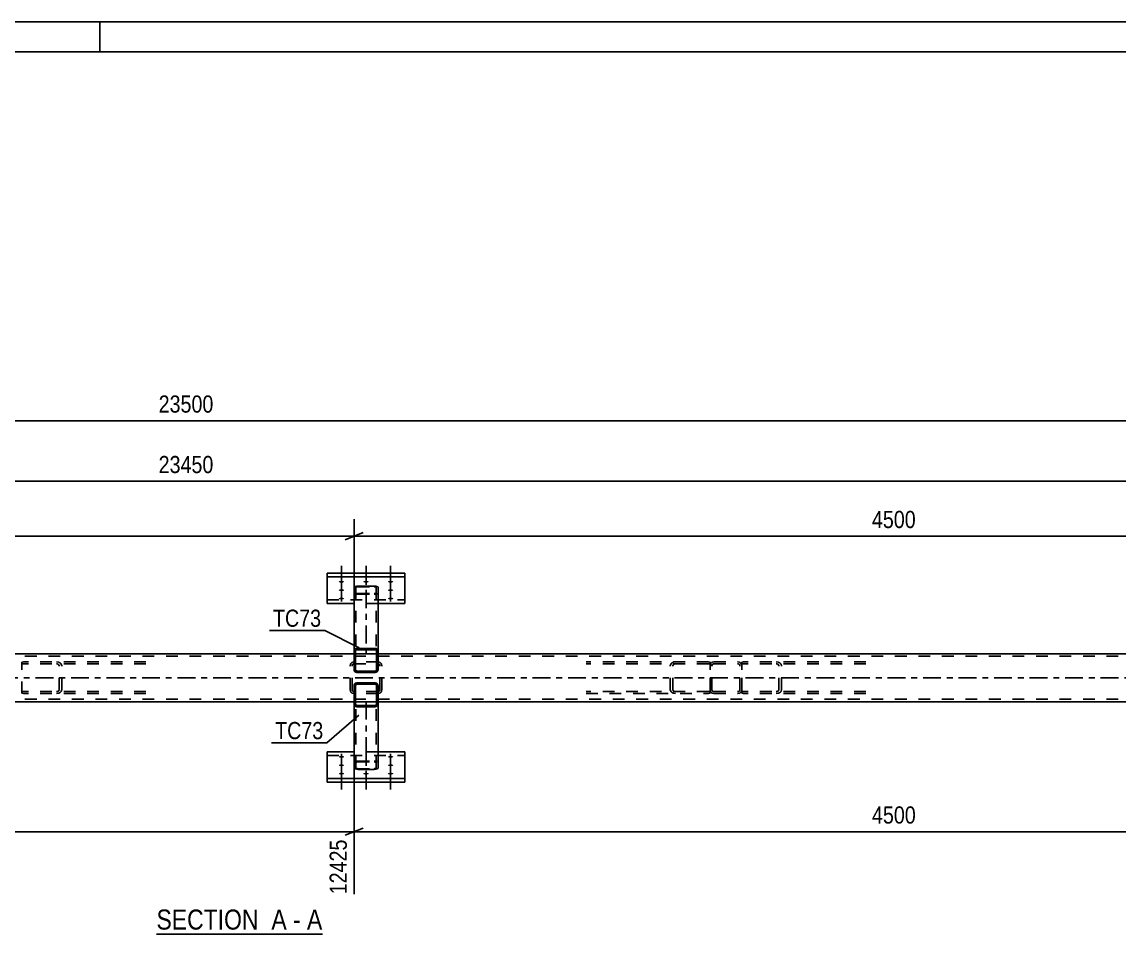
# Model space of a CAD drawing. Header units: millimetres. Extents: x -185 to 1004, y -593 to 248.
# Drawn here: x 360.6 to 543.5, y 96 to 248.1 of the extents above; entities that cross this region are included whole.
import ezdxf

# ---------------------------------------------------------------- set-up
doc = ezdxf.new("R2010")
doc.units = ezdxf.units.MM
doc.linetypes.add('DXK_LINE_DOT2', pattern=[3.9198, 1.9599, -1.9599])
doc.linetypes.add('DXK_LINE_DOT3', pattern=[5.9187, 2.979, -0.9799, 0.9799, -0.9799])
doc.styles.add('Arial Narrow', font='ARIALN.TTF', dxfattribs={"height": 0.2})

# ---------------------------------------------------------------- blocks, each defined once
blk = doc.blocks.new('Unknown-761544866-1163')
at = {"color": 5, "linetype": 'Continuous'}
for p, q in [((1003.64, 248.09), (-185.36, 248.09)), ((373.64, 243.09), (373.64, 248.09)), ((998.64, 243.09), (-180.36, 243.09))]:
    blk.add_line(p, q, dxfattribs=at)
blk = doc.blocks.new('Unknown-761544866-12 - 4503')
at = {"color": 6, "linetype": 'Continuous'}
blk.add_line((383.07, 96.04), (410.72, 96.04), dxfattribs=at)
at = {"color": 0, "linetype": 'Continuous'}
for points in [[(401.18, 96.79), (401.18, 100.29), (383.07, 100.29), (383.07, 96.79)], [(404.79, 96.79), (404.79, 100.29), (402.23, 100.29), (402.23, 96.79)], [(407.11, 96.79), (407.11, 100.29), (405.84, 100.29), (405.84, 96.79)], [(410.72, 96.79), (410.72, 100.29), (408.16, 100.29), (408.16, 96.79)]]:
    blk.add_wipeout(points, dxfattribs=at)
at = {"color": 7, "linetype": 'Continuous', "style": 'Arial Narrow'}
for s, p in [('SECTION ', (383.07, 96.79)), ('A', (402.23, 96.79)), ('A', (408.16, 96.79)), ('-', (405.84, 96.79))]:
    blk.add_text(s, height=3.34, dxfattribs=at).set_placement(p)
blk = doc.blocks.new('Part-761544866-4512 - 4503')
at = {"color": 2, "linetype": 'Continuous'}
for p, q in [((416.04, 137.62), (416, 137.44)), ((416, 134.4), (416, 137.44)), ((416.14, 137.78), (416.04, 137.62)), ((416.3, 137.88), (416.14, 137.78)), ((416.26, 137.53), (416.24, 137.44)), ((416.24, 134.4), (416.24, 137.44)), ((416.31, 137.61), (416.26, 137.53)), ((416.48, 137.92), (416.3, 137.88)), ((416.39, 137.66), (416.31, 137.61)), ((416.48, 137.68), (416.39, 137.66)), ((419.52, 137.92), (416.48, 137.92)), ((419.52, 137.68), (416.48, 137.68)), ((419.71, 137.88), (419.52, 137.92)), ((419.61, 137.66), (419.52, 137.68)), ((419.69, 137.61), (419.61, 137.66)), ((419.74, 137.53), (419.69, 137.61)), ((419.86, 137.78), (419.71, 137.88)), ((419.76, 137.44), (419.74, 137.53)), ((419.76, 134.4), (419.76, 137.44)), ((419.97, 137.62), (419.86, 137.78)), ((420, 137.44), (419.97, 137.62)), ((420, 134.4), (420, 137.44)), ((416.04, 134.21), (416, 134.4)), ((416.14, 134.06), (416.04, 134.21)), ((416.3, 133.95), (416.14, 134.06)), ((416.24, 134.4), (416.26, 134.3)), ((416.26, 134.3), (416.31, 134.23)), ((416.48, 133.92), (416.3, 133.95)), ((416.31, 134.23), (416.39, 134.17)), ((416.39, 134.17), (416.48, 134.16)), ((419.52, 134.16), (416.48, 134.16)), ((419.52, 133.92), (416.48, 133.92)), ((419.52, 134.16), (419.61, 134.17)), ((419.71, 133.95), (419.52, 133.92)), ((419.61, 134.17), (419.69, 134.23)), ((419.69, 134.23), (419.74, 134.3)), ((419.86, 134.06), (419.71, 133.95)), ((419.74, 134.3), (419.76, 134.4)), ((419.97, 134.21), (419.86, 134.06)), ((420, 134.4), (419.97, 134.21))]:
    blk.add_line(p, q, dxfattribs=at)
at = {"color": 7, "linetype": 'DXK_LINE_DOT2'}
for p, q in [((416, 137.44), (416.04, 137.62)), ((416.3, 137.88), (416.48, 137.92)), ((419.52, 137.92), (419.71, 137.88)), ((419.97, 137.62), (420, 137.44)), ((416.24, 134.77), (416, 134.77)), ((420, 134.77), (419.76, 134.77))]:
    blk.add_line(p, q, dxfattribs=at)
for centre, start, end in [((416.48, 137.44), 112.5, 157.5), ((419.52, 137.44), 22.5, 67.5)]:
    blk.add_arc(centre, 0.48, start, end, dxfattribs=at)
blk = doc.blocks.new('Part-761544866-4513 - 4503')
at = {"color": 2, "linetype": 'Continuous'}
for p, q in [((416, 143.17), (416.04, 143.36)), ((416, 143.17), (416, 140.13)), ((416.04, 143.36), (416.14, 143.51)), ((416.14, 143.51), (416.3, 143.62)), ((416.26, 143.27), (416.24, 143.17)), ((416.24, 143.17), (416.24, 140.13)), ((416.31, 143.34), (416.26, 143.27)), ((416.3, 143.62), (416.48, 143.65)), ((416.39, 143.4), (416.31, 143.34)), ((416.48, 143.41), (416.39, 143.4)), ((419.52, 143.65), (416.48, 143.65)), ((419.52, 143.41), (416.48, 143.41)), ((419.52, 143.65), (419.71, 143.62)), ((419.61, 143.4), (419.52, 143.41)), ((419.69, 143.34), (419.61, 143.4)), ((419.74, 143.27), (419.69, 143.34)), ((419.71, 143.62), (419.86, 143.51)), ((419.76, 143.17), (419.74, 143.27)), ((419.76, 143.17), (419.76, 140.13)), ((419.86, 143.51), (419.97, 143.36)), ((419.97, 143.36), (420, 143.17)), ((420, 143.17), (420, 140.13)), ((416, 140.13), (416.04, 139.95)), ((416.04, 139.95), (416.14, 139.79)), ((416.14, 139.79), (416.3, 139.69)), ((416.24, 140.13), (416.26, 140.04)), ((416.26, 140.04), (416.31, 139.96)), ((416.3, 139.69), (416.48, 139.65)), ((416.31, 139.96), (416.39, 139.91)), ((416.39, 139.91), (416.48, 139.89)), ((419.52, 139.89), (416.48, 139.89)), ((419.52, 139.65), (416.48, 139.65)), ((419.52, 139.89), (419.61, 139.91)), ((419.52, 139.65), (419.71, 139.69)), ((419.61, 139.91), (419.69, 139.96)), ((419.69, 139.96), (419.74, 140.04)), ((419.71, 139.69), (419.86, 139.79)), ((419.74, 140.04), (419.76, 140.13)), ((419.86, 139.79), (419.97, 139.95)), ((419.97, 139.95), (420, 140.13))]:
    blk.add_line(p, q, dxfattribs=at)
at = {"color": 7, "linetype": 'DXK_LINE_DOT2'}
for p, q in [((416.24, 142.77), (416, 142.77)), ((420, 142.77), (419.76, 142.77)), ((416.04, 139.95), (416, 140.13)), ((416.48, 139.65), (416.3, 139.69)), ((419.71, 139.69), (419.52, 139.65)), ((420, 140.13), (419.97, 139.95))]:
    blk.add_line(p, q, dxfattribs=at)
for centre, start, end in [((416.48, 140.13), 202.5, 247.5), ((419.52, 140.13), 292.5, 337.5)]:
    blk.add_arc(centre, 0.48, start, end, dxfattribs=at)
blk = doc.blocks.new('Part-761544866-4557 - 4503')
at = {"color": 2, "linetype": 'Continuous'}
for p, q in [((416, 142.77), (240, 142.77)), ((596, 142.77), (420, 142.77)), ((416, 134.77), (240, 134.77)), ((596, 134.77), (420, 134.77))]:
    blk.add_line(p, q, dxfattribs=at)
at = {"color": 7, "linetype": 'DXK_LINE_DOT2'}
for p, q in [((420, 142.77), (416, 142.77)), ((857, 142.37), (-81, 142.37)), ((857, 135.17), (-81, 135.17)), ((420, 134.77), (416, 134.77))]:
    blk.add_line(p, q, dxfattribs=at)
at = {"color": 7, "linetype": 'DXK_LINE_DOT3'}
blk.add_line((-81, 138.77), (857, 138.77), dxfattribs=at)
blk = doc.blocks.new('Part-761544866-4681 - 4503')
at = {"color": 7, "linetype": 'DXK_LINE_DOT2'}
for p, q in [((360.9, 141.41), (360.64, 141.38)), ((360.64, 136.17), (360.64, 141.38)), ((360.64, 141.03), (360.73, 141.07)), ((360.73, 141.07), (360.9, 141.09)), ((381.32, 141.41), (360.9, 141.41)), ((381.32, 141.09), (360.9, 141.09)), ((366.72, 141.37), (366.39, 141.41)), ((366.39, 141.09), (366.56, 141.07)), ((366.79, 140.9), (366.83, 140.77)), ((367.27, 140.77), (367.2, 141.02)), ((366.83, 136.77), (366.83, 140.77)), ((367.27, 136.77), (367.27, 140.77)), ((360.73, 136.48), (360.64, 136.52)), ((360.64, 136.17), (360.9, 136.13)), ((360.9, 136.45), (360.73, 136.48)), ((381.32, 136.45), (360.9, 136.45)), ((381.32, 136.13), (360.9, 136.13)), ((366.56, 136.48), (366.39, 136.45)), ((366.39, 136.13), (366.72, 136.18)), ((366.83, 136.77), (366.79, 136.65)), ((367.2, 136.53), (367.27, 136.77))]:
    blk.add_line(p, q, dxfattribs=at)
for centre, radius, start, end in [((366.46, 140.68), 0.401, 32.4103, 75.4452), ((366.52, 140.59), 0.802, 32.4103, 75.4452), ((366.46, 136.87), 0.401, 284.5548, 327.5897), ((366.52, 136.96), 0.802, 284.5548, 327.5897)]:
    blk.add_arc(centre, radius, start, end, dxfattribs=at)
blk = doc.blocks.new('Bolt-761544866-4699 - 4503')
at = {"linetype": 'Continuous'}
for points in [[(413.9, 154.92), (413.99, 154.92), (414.08, 154.91), (414.16, 154.89), (414.23, 154.87), (414.28, 154.84), (414.32, 154.82), (414.34, 154.78), (414.34, 154.75), (414.32, 154.72), (414.28, 154.69), (414.23, 154.67), (414.16, 154.65), (414.08, 154.63), (413.99, 154.62), (413.9, 154.62), (413.81, 154.62), (413.72, 154.63), (413.64, 154.65), (413.57, 154.67), (413.52, 154.69), (413.48, 154.72), (413.46, 154.75), (413.46, 154.78), (413.48, 154.82), (413.52, 154.84), (413.57, 154.87), (413.64, 154.89), (413.72, 154.91), (413.81, 154.92)], [(418, 154.92), (418.09, 154.92), (418.18, 154.91), (418.26, 154.89), (418.33, 154.87), (418.38, 154.84), (418.42, 154.82), (418.44, 154.78), (418.44, 154.75), (418.42, 154.72), (418.38, 154.69), (418.33, 154.67), (418.26, 154.65), (418.18, 154.63), (418.09, 154.62), (418, 154.62), (417.91, 154.62), (417.82, 154.63), (417.74, 154.65), (417.67, 154.67), (417.62, 154.69), (417.58, 154.72), (417.56, 154.75), (417.56, 154.78), (417.58, 154.82), (417.62, 154.84), (417.67, 154.87), (417.74, 154.89), (417.82, 154.91), (417.91, 154.92)], [(422.1, 154.92), (422.19, 154.92), (422.28, 154.91), (422.36, 154.89), (422.43, 154.87), (422.48, 154.84), (422.52, 154.82), (422.54, 154.78), (422.54, 154.75), (422.52, 154.72), (422.48, 154.69), (422.43, 154.67), (422.36, 154.65), (422.28, 154.63), (422.19, 154.62), (422.1, 154.62), (422.01, 154.62), (421.92, 154.63), (421.84, 154.65), (421.77, 154.67), (421.72, 154.69), (421.68, 154.72), (421.66, 154.75), (421.66, 154.78), (421.68, 154.82), (421.72, 154.84), (421.77, 154.87), (421.84, 154.89), (421.92, 154.91), (422.01, 154.92)], [(413.9, 153.52), (413.99, 153.51), (414.08, 153.5), (414.16, 153.49), (414.23, 153.47), (414.28, 153.44), (414.32, 153.41), (414.34, 153.38), (414.34, 153.35), (414.32, 153.32), (414.28, 153.29), (414.23, 153.27), (414.16, 153.24), (414.08, 153.23), (413.99, 153.22), (413.9, 153.22), (413.81, 153.22), (413.72, 153.23), (413.64, 153.24), (413.57, 153.27), (413.52, 153.29), (413.48, 153.32), (413.46, 153.35), (413.46, 153.38), (413.48, 153.41), (413.52, 153.44), (413.57, 153.47), (413.64, 153.49), (413.72, 153.5), (413.81, 153.51)], [(413.9, 152.11), (413.99, 152.11), (414.08, 152.1), (414.16, 152.09), (414.23, 152.06), (414.28, 152.04), (414.32, 152.01), (414.34, 151.98), (414.34, 151.95), (414.32, 151.92), (414.28, 151.89), (414.23, 151.86), (414.16, 151.84), (414.08, 151.83), (413.99, 151.82), (413.9, 151.81), (413.81, 151.82), (413.72, 151.83), (413.64, 151.84), (413.57, 151.86), (413.52, 151.89), (413.48, 151.92), (413.46, 151.95), (413.46, 151.98), (413.48, 152.01), (413.52, 152.04), (413.57, 152.06), (413.64, 152.09), (413.72, 152.1), (413.81, 152.11)], [(422.1, 153.52), (422.19, 153.51), (422.28, 153.5), (422.36, 153.49), (422.43, 153.47), (422.48, 153.44), (422.52, 153.41), (422.54, 153.38), (422.54, 153.35), (422.52, 153.32), (422.48, 153.29), (422.43, 153.27), (422.36, 153.24), (422.28, 153.23), (422.19, 153.22), (422.1, 153.22), (422.01, 153.22), (421.92, 153.23), (421.84, 153.24), (421.77, 153.27), (421.72, 153.29), (421.68, 153.32), (421.66, 153.35), (421.66, 153.38), (421.68, 153.41), (421.72, 153.44), (421.77, 153.47), (421.84, 153.49), (421.92, 153.5), (422.01, 153.51)], [(422.1, 152.11), (422.19, 152.11), (422.28, 152.1), (422.36, 152.09), (422.43, 152.06), (422.48, 152.04), (422.52, 152.01), (422.54, 151.98), (422.54, 151.95), (422.52, 151.92), (422.48, 151.89), (422.43, 151.86), (422.36, 151.84), (422.28, 151.83), (422.19, 151.82), (422.1, 151.81), (422.01, 151.82), (421.92, 151.83), (421.84, 151.84), (421.77, 151.86), (421.72, 151.89), (421.68, 151.92), (421.66, 151.95), (421.66, 151.98), (421.68, 152.01), (421.72, 152.04), (421.77, 152.06), (421.84, 152.09), (421.92, 152.1), (422.01, 152.11)]]:
    blk.add_hatch(color=1, dxfattribs=at).paths.add_polyline_path(points)
at = {"color": 1, "linetype": 'Continuous'}
for p, q in [((413.9, 154.28), (413.9, 157.4)), ((418, 154.28), (418, 157.4)), ((422.1, 154.28), (422.1, 157.4)), ((413.9, 152.88), (413.9, 156)), ((422.1, 152.88), (422.1, 156)), ((413.9, 151.48), (413.9, 154.6)), ((422.1, 151.48), (422.1, 154.6))]:
    blk.add_line(p, q, dxfattribs=at)
at = {"color": 1, "linetype": 'DXK_LINE_DOT2'}
blk.add_line((418, 151.48), (418, 154.6), dxfattribs=at)
blk = doc.blocks.new('Part-761544866-4700 - 4503')
at = {"color": 2, "linetype": 'Continuous'}
for p, q in [((411.5, 151.14), (411.5, 156.19)), ((411.5, 156.19), (424.5, 156.19)), ((424.5, 155.59), (411.5, 155.59)), ((424.5, 156.19), (424.5, 151.14)), ((416, 151.14), (411.5, 151.14)), ((424.5, 151.14), (420, 151.14))]:
    blk.add_line(p, q, dxfattribs=at)
at = {"color": 7, "linetype": 'DXK_LINE_DOT2'}
for p, q in [((411.5, 151.74), (424.5, 151.74)), ((420, 151.14), (416, 151.14))]:
    blk.add_line(p, q, dxfattribs=at)
blk = doc.blocks.new('Bolt-761544866-4701 - 4503')
at = {"linetype": 'Continuous'}
for points in [[(413.9, 125.43), (413.81, 125.44), (413.73, 125.45), (413.65, 125.46), (413.58, 125.48), (413.52, 125.51), (413.49, 125.54), (413.47, 125.57), (413.47, 125.6), (413.49, 125.63), (413.52, 125.66), (413.58, 125.69), (413.65, 125.71), (413.73, 125.72), (413.81, 125.73), (413.9, 125.73), (414, 125.73), (414.08, 125.72), (414.16, 125.71), (414.23, 125.69), (414.29, 125.66), (414.32, 125.63), (414.34, 125.6), (414.34, 125.57), (414.32, 125.54), (414.29, 125.51), (414.23, 125.48), (414.16, 125.46), (414.08, 125.45), (414, 125.44)], [(422.1, 125.43), (422.01, 125.44), (421.93, 125.45), (421.85, 125.46), (421.78, 125.48), (421.72, 125.51), (421.69, 125.54), (421.67, 125.57), (421.67, 125.6), (421.69, 125.63), (421.72, 125.66), (421.78, 125.69), (421.85, 125.71), (421.93, 125.72), (422.01, 125.73), (422.1, 125.74), (422.2, 125.73), (422.28, 125.72), (422.36, 125.71), (422.43, 125.69), (422.49, 125.66), (422.52, 125.63), (422.54, 125.6), (422.54, 125.57), (422.52, 125.54), (422.49, 125.51), (422.43, 125.48), (422.36, 125.46), (422.28, 125.45), (422.2, 125.44)], [(413.9, 124.03), (413.81, 124.03), (413.73, 124.04), (413.65, 124.06), (413.58, 124.08), (413.52, 124.11), (413.49, 124.14), (413.47, 124.17), (413.47, 124.2), (413.49, 124.23), (413.52, 124.26), (413.58, 124.28), (413.65, 124.3), (413.73, 124.32), (413.81, 124.33), (413.9, 124.33), (414, 124.33), (414.08, 124.32), (414.16, 124.3), (414.23, 124.28), (414.29, 124.26), (414.32, 124.23), (414.34, 124.2), (414.34, 124.17), (414.32, 124.14), (414.29, 124.11), (414.23, 124.08), (414.16, 124.06), (414.08, 124.04), (414, 124.03)], [(413.9, 122.63), (413.81, 122.63), (413.73, 122.64), (413.65, 122.66), (413.58, 122.68), (413.52, 122.7), (413.49, 122.73), (413.47, 122.76), (413.47, 122.8), (413.49, 122.83), (413.52, 122.86), (413.58, 122.88), (413.65, 122.9), (413.73, 122.92), (413.81, 122.93), (413.9, 122.93), (414, 122.93), (414.08, 122.92), (414.16, 122.9), (414.23, 122.88), (414.29, 122.86), (414.32, 122.83), (414.34, 122.8), (414.34, 122.76), (414.32, 122.73), (414.29, 122.7), (414.23, 122.68), (414.16, 122.66), (414.08, 122.64), (414, 122.63)], [(418, 122.63), (417.91, 122.63), (417.83, 122.64), (417.75, 122.66), (417.68, 122.68), (417.62, 122.7), (417.59, 122.73), (417.57, 122.76), (417.57, 122.8), (417.59, 122.83), (417.62, 122.86), (417.68, 122.88), (417.75, 122.9), (417.83, 122.92), (417.91, 122.93), (418, 122.93), (418.1, 122.93), (418.18, 122.92), (418.26, 122.9), (418.33, 122.88), (418.39, 122.86), (418.42, 122.83), (418.44, 122.8), (418.44, 122.76), (418.42, 122.73), (418.39, 122.7), (418.33, 122.68), (418.26, 122.66), (418.18, 122.64), (418.1, 122.63)], [(422.1, 124.03), (422.01, 124.04), (421.93, 124.05), (421.85, 124.06), (421.78, 124.08), (421.72, 124.11), (421.69, 124.14), (421.67, 124.17), (421.67, 124.2), (421.69, 124.23), (421.72, 124.26), (421.78, 124.28), (421.85, 124.3), (421.93, 124.32), (422.01, 124.33), (422.1, 124.33), (422.2, 124.33), (422.28, 124.32), (422.36, 124.3), (422.43, 124.28), (422.49, 124.26), (422.52, 124.23), (422.54, 124.2), (422.54, 124.17), (422.52, 124.14), (422.49, 124.11), (422.43, 124.08), (422.36, 124.06), (422.28, 124.05), (422.2, 124.04)], [(422.1, 122.63), (422.01, 122.63), (421.93, 122.64), (421.85, 122.66), (421.78, 122.68), (421.72, 122.71), (421.69, 122.73), (421.67, 122.76), (421.67, 122.8), (421.69, 122.83), (421.72, 122.86), (421.78, 122.88), (421.85, 122.9), (421.93, 122.92), (422.01, 122.93), (422.1, 122.93), (422.2, 122.93), (422.28, 122.92), (422.36, 122.9), (422.43, 122.88), (422.49, 122.86), (422.52, 122.83), (422.54, 122.8), (422.54, 122.76), (422.52, 122.73), (422.49, 122.71), (422.43, 122.68), (422.36, 122.66), (422.28, 122.64), (422.2, 122.63)]]:
    blk.add_hatch(color=1, dxfattribs=at).paths.add_polyline_path(points)
at = {"color": 1, "linetype": 'Continuous'}
for p, q in [((413.9, 126.07), (413.9, 122.95)), ((413.9, 124.67), (413.9, 121.55)), ((422.1, 126.07), (422.1, 122.95)), ((422.1, 124.67), (422.1, 121.55)), ((413.9, 123.27), (413.9, 120.15)), ((418, 123.27), (418, 120.15)), ((422.1, 123.27), (422.1, 120.15))]:
    blk.add_line(p, q, dxfattribs=at)
at = {"color": 1, "linetype": 'DXK_LINE_DOT2'}
blk.add_line((418, 126.07), (418, 122.95), dxfattribs=at)
blk = doc.blocks.new('Part-761544866-4702 - 4503')
at = {"color": 2, "linetype": 'Continuous'}
for p, q in [((411.5, 121.36), (411.5, 126.41)), ((416, 126.41), (411.5, 126.41)), ((424.5, 126.41), (420, 126.41)), ((424.5, 121.36), (424.5, 126.41)), ((411.5, 121.96), (424.5, 121.96)), ((411.5, 121.36), (424.5, 121.36))]:
    blk.add_line(p, q, dxfattribs=at)
at = {"color": 7, "linetype": 'DXK_LINE_DOT2'}
for p, q in [((420, 126.41), (416, 126.41)), ((411.5, 125.8), (424.5, 125.8))]:
    blk.add_line(p, q, dxfattribs=at)
blk = doc.blocks.new('Part-761544866-4725 - 4503')
at = {"color": 2, "linetype": 'Continuous'}
for p, q in [((416, 153.83), (416.05, 153.92)), ((416, 153.83), (416, 143.18)), ((416.05, 153.92), (416.19, 153.99)), ((416.19, 153.99), (416.4, 154.03)), ((416.4, 154.03), (416.64, 154.05)), ((416.64, 154.05), (419.36, 154.05)), ((419.36, 154.05), (419.61, 154.03)), ((419.61, 154.03), (419.81, 153.99)), ((419.81, 153.99), (419.95, 153.92)), ((419.95, 153.92), (420, 153.83)), ((420, 153.83), (420, 142.77)), ((419.76, 142.77), (416.24, 142.77))]:
    blk.add_line(p, q, dxfattribs=at)
at = {"color": 7, "linetype": 'DXK_LINE_DOT2'}
for p, q in [((416.35, 153.87), (416.32, 153.83)), ((416.32, 153.83), (416.32, 142.77)), ((416.42, 153.91), (416.35, 153.87)), ((416.52, 153.93), (416.42, 153.91)), ((416.64, 153.94), (416.52, 153.93)), ((416.64, 153.94), (419.36, 153.94)), ((419.48, 153.93), (419.36, 153.94)), ((419.59, 153.91), (419.48, 153.93)), ((419.66, 153.87), (419.59, 153.91)), ((419.68, 153.83), (419.66, 153.87)), ((419.68, 153.83), (419.68, 142.77)), ((416.05, 152.82), (416, 152.9)), ((416.19, 152.75), (416.05, 152.82)), ((416.4, 152.7), (416.19, 152.75)), ((416.32, 152.9), (416.35, 152.86)), ((416.35, 152.86), (416.42, 152.82)), ((416.64, 152.68), (416.4, 152.7)), ((416.42, 152.82), (416.52, 152.8)), ((416.52, 152.8), (416.64, 152.79)), ((416.64, 152.79), (419.36, 152.79)), ((416.64, 152.68), (419.36, 152.68)), ((419.36, 152.79), (419.48, 152.8)), ((419.61, 152.7), (419.36, 152.68)), ((419.48, 152.8), (419.59, 152.82)), ((419.59, 152.82), (419.61, 152.83)), ((419.61, 152.83), (419.66, 152.86)), ((419.81, 152.75), (419.61, 152.7)), ((419.66, 152.86), (419.68, 152.9)), ((419.95, 152.82), (419.81, 152.75)), ((420, 152.9), (419.95, 152.82)), ((416, 143.18), (416, 142.77)), ((416.24, 142.77), (416, 142.77)), ((419.66, 142.77), (419.68, 142.77)), ((420, 142.77), (419.76, 142.77))]:
    blk.add_line(p, q, dxfattribs=at)
at = {"color": 7, "linetype": 'DXK_LINE_DOT3'}
blk.add_line((418, 153.37), (418, 142.77), dxfattribs=at)
blk = doc.blocks.new('Part-761544866-4753 - 4503')
at = {"color": 7, "linetype": 'DXK_LINE_DOT2'}
for p, q in [((416, 134.39), (416, 134.77)), ((416.24, 134.77), (416, 134.77)), ((416.32, 123.72), (416.32, 134.77)), ((419.36, 134.77), (420, 134.77)), ((419.66, 134.77), (419.68, 134.77)), ((419.68, 123.72), (419.68, 134.77)), ((416, 124.65), (416.05, 124.73)), ((416.05, 124.73), (416.19, 124.8)), ((416.19, 124.8), (416.4, 124.85)), ((416.35, 124.69), (416.32, 124.65)), ((416.42, 124.72), (416.35, 124.69)), ((416.4, 124.85), (416.64, 124.87)), ((416.52, 124.75), (416.42, 124.72)), ((416.64, 124.76), (416.52, 124.75)), ((416.64, 124.87), (419.36, 124.87)), ((416.64, 124.76), (419.36, 124.76)), ((419.36, 124.87), (419.61, 124.85)), ((419.49, 124.75), (419.36, 124.76)), ((419.59, 124.72), (419.49, 124.75)), ((419.66, 124.69), (419.59, 124.72)), ((419.61, 124.85), (419.82, 124.8)), ((419.68, 124.65), (419.66, 124.69)), ((419.82, 124.8), (419.96, 124.73)), ((419.96, 124.73), (420, 124.65)), ((416.32, 123.72), (416.35, 123.68)), ((416.35, 123.68), (416.42, 123.64)), ((416.42, 123.64), (416.52, 123.62)), ((416.52, 123.62), (416.64, 123.61)), ((416.64, 123.61), (419.36, 123.61)), ((419.36, 123.61), (419.49, 123.62)), ((419.49, 123.62), (419.59, 123.64)), ((419.59, 123.64), (419.66, 123.68)), ((419.66, 123.68), (419.68, 123.72))]:
    blk.add_line(p, q, dxfattribs=at)
at = {"color": 2, "linetype": 'Continuous'}
for p, q in [((416, 123.72), (416, 134.39)), ((419.76, 134.77), (416.24, 134.77)), ((420, 134.77), (420, 123.72)), ((416.05, 123.63), (416, 123.72)), ((416.19, 123.56), (416.05, 123.63)), ((416.4, 123.51), (416.19, 123.56)), ((416.64, 123.5), (416.4, 123.51)), ((416.64, 123.5), (419.36, 123.5)), ((419.61, 123.52), (419.36, 123.5)), ((419.82, 123.56), (419.61, 123.52)), ((419.96, 123.63), (419.82, 123.56)), ((420, 123.72), (419.96, 123.63))]:
    blk.add_line(p, q, dxfattribs=at)
at = {"color": 7, "linetype": 'DXK_LINE_DOT3'}
blk.add_line((418, 134.77), (418, 124.18), dxfattribs=at)
blk = doc.blocks.new('Part-761544866-4754 - 4503')
at = {"color": 7, "linetype": 'DXK_LINE_DOT2'}
for p, q in [((415.41, 141.02), (415.36, 140.77)), ((415.68, 140.77), (415.71, 140.9)), ((416, 141.41), (415.76, 141.37)), ((415.88, 141.07), (416, 141.09)), ((420, 141.41), (416, 141.41)), ((416, 141.09), (420, 141.09)), ((420.25, 141.37), (420, 141.41)), ((420, 141.09), (420.13, 141.07)), ((420.3, 140.9), (420.32, 140.77)), ((420.64, 140.77), (420.59, 141.02)), ((415.36, 136.77), (415.36, 140.77)), ((415.68, 136.77), (415.68, 140.77)), ((420.32, 136.77), (420.32, 140.77)), ((420.64, 136.77), (420.64, 140.77)), ((415.36, 136.77), (415.41, 136.53)), ((415.71, 136.65), (415.68, 136.77)), ((415.76, 136.18), (416, 136.13)), ((416, 136.45), (415.88, 136.48)), ((420, 136.45), (416, 136.45)), ((420, 136.13), (416, 136.13)), ((420.13, 136.48), (420, 136.45)), ((420, 136.13), (420.25, 136.18)), ((420.32, 136.77), (420.3, 136.65)), ((420.59, 136.53), (420.64, 136.77))]:
    blk.add_line(p, q, dxfattribs=at)
for centre, radius, start, end in [((416, 140.77), 0.64, 112.5, 157.5), ((416, 140.77), 0.32, 112.5, 157.5), ((420, 140.77), 0.32, 22.5, 67.5), ((420, 140.77), 0.64, 22.5, 67.5), ((416, 136.77), 0.64, 202.5, 247.5), ((416, 136.77), 0.32, 202.5, 247.5), ((420, 136.77), 0.32, 292.5, 337.5), ((420, 136.77), 0.64, 292.5, 337.5)]:
    blk.add_arc(centre, radius, start, end, dxfattribs=at)
blk = doc.blocks.new('Part-761544866-4755 - 4503')
at = {"color": 7, "linetype": 'DXK_LINE_DOT2'}
for p, q in [((475.41, 141.02), (475.36, 140.77)), ((475.68, 140.77), (475.7, 140.9)), ((476, 141.41), (475.75, 141.37)), ((475.88, 141.07), (476, 141.09)), ((476, 141.41), (480, 141.41)), ((476, 141.09), (480, 141.09)), ((480.24, 141.37), (480, 141.41)), ((480, 141.09), (480.12, 141.07)), ((480.3, 140.9), (480.32, 140.77)), ((480.64, 140.77), (480.59, 141.02)), ((475.36, 136.77), (475.36, 140.77)), ((475.68, 136.77), (475.68, 140.77)), ((480.32, 136.77), (480.32, 140.77)), ((480.64, 136.77), (480.64, 140.77)), ((475.36, 136.77), (475.41, 136.53)), ((475.7, 136.65), (475.68, 136.77)), ((475.75, 136.18), (476, 136.13)), ((476, 136.45), (475.88, 136.48)), ((476, 136.45), (480, 136.45)), ((476, 136.13), (480, 136.13)), ((480.12, 136.48), (480, 136.45)), ((480, 136.13), (480.24, 136.18)), ((480.32, 136.77), (480.3, 136.65)), ((480.59, 136.53), (480.64, 136.77))]:
    blk.add_line(p, q, dxfattribs=at)
for centre, radius, start, end in [((476, 140.77), 0.64, 112.5, 157.5), ((476, 140.77), 0.32, 112.5, 157.5), ((480, 140.77), 0.32, 22.5, 67.5), ((480, 140.77), 0.64, 22.5, 67.5), ((476, 136.77), 0.64, 202.5, 247.5), ((476, 136.77), 0.32, 202.5, 247.5), ((480, 136.77), 0.32, 292.5, 337.5), ((480, 136.77), 0.64, 292.5, 337.5)]:
    blk.add_arc(centre, radius, start, end, dxfattribs=at)
blk = doc.blocks.new('Part-761544866-4757 - 4503')
at = {"color": 7, "linetype": 'DXK_LINE_DOT2'}
for p, q in [((480.9, 141.41), (480.64, 141.38)), ((480.64, 136.17), (480.64, 141.38)), ((480.64, 141.03), (480.73, 141.07)), ((480.73, 141.07), (480.9, 141.09)), ((501.32, 141.41), (480.9, 141.41)), ((501.32, 141.09), (480.9, 141.09)), ((486.72, 141.37), (486.39, 141.41)), ((486.39, 141.09), (486.56, 141.07)), ((486.79, 140.9), (486.83, 140.77)), ((487.27, 140.77), (487.2, 141.02)), ((486.83, 136.77), (486.83, 140.77)), ((487.27, 136.77), (487.27, 140.77)), ((480.73, 136.48), (480.64, 136.52)), ((480.64, 136.17), (480.9, 136.13)), ((480.9, 136.45), (480.73, 136.48)), ((501.32, 136.45), (480.9, 136.45)), ((501.32, 136.13), (480.9, 136.13)), ((486.56, 136.48), (486.39, 136.45)), ((486.39, 136.13), (486.72, 136.18)), ((486.83, 136.77), (486.79, 136.65)), ((487.2, 136.53), (487.27, 136.77))]:
    blk.add_line(p, q, dxfattribs=at)
for centre, radius, start, end in [((486.45, 140.68), 0.401, 32.4104, 75.4452), ((486.52, 140.59), 0.802, 32.4104, 75.4452), ((486.45, 136.87), 0.401, 284.5548, 327.5896), ((486.52, 136.96), 0.802, 284.5548, 327.5896)]:
    blk.add_arc(centre, radius, start, end, dxfattribs=at)
blk = doc.blocks.new('Part-761544866-4761 - 4503')
at = {"color": 7, "linetype": 'DXK_LINE_DOT2'}
for p, q in [((475.1, 141.41), (454.68, 141.41)), ((475.1, 141.09), (454.68, 141.09)), ((468.8, 141.02), (468.73, 140.77)), ((469.17, 140.77), (469.21, 140.9)), ((469.61, 141.41), (469.28, 141.37)), ((469.44, 141.07), (469.61, 141.09)), ((475.1, 141.41), (475.36, 141.38)), ((475.1, 141.09), (475.27, 141.07)), ((475.27, 141.07), (475.36, 141.03)), ((475.36, 136.17), (475.36, 141.38)), ((468.73, 136.77), (468.73, 140.77)), ((469.17, 136.77), (469.17, 140.77)), ((475.1, 136.45), (454.68, 136.45)), ((454.68, 136.13), (475.1, 136.13)), ((468.73, 136.77), (468.8, 136.53)), ((469.21, 136.65), (469.17, 136.77)), ((469.28, 136.18), (469.61, 136.13)), ((469.61, 136.45), (469.44, 136.48)), ((475.27, 136.48), (475.1, 136.45)), ((475.1, 136.13), (475.36, 136.17)), ((475.36, 136.52), (475.27, 136.48))]:
    blk.add_line(p, q, dxfattribs=at)
for centre, radius, start, end in [((469.48, 140.59), 0.802, 104.5548, 147.5897), ((469.54, 140.68), 0.401, 104.5548, 147.5897), ((469.48, 136.96), 0.802, 212.4103, 255.4452), ((469.54, 136.87), 0.401, 212.4103, 255.4452)]:
    blk.add_arc(centre, radius, start, end, dxfattribs=at)
blk = doc.blocks.new('StraightDimension-761544866-4791 - 4503')
at = {"color": 7, "linetype": 'Continuous'}
blk.add_line((-82, 181.61), (858, 181.61), dxfattribs=at)
at = {"color": 0}
blk.add_wipeout([(393.17, 182.36), (393.17, 186.56), (382.83, 186.56), (382.83, 182.36)], dxfattribs=at)
at = {"color": 3, "style": 'Arial Narrow'}
blk.add_text('23500', height=2.863, dxfattribs=at).set_placement((383.43, 182.96))
blk = doc.blocks.new('StraightDimension-761544866-4829 - 4503')
at = {"color": 7, "linetype": 'Continuous'}
for p, q in [((416, 145.9), (416, 165.22)), ((596, 146.67), (596, 165.22)), ((417.5, 162.97), (414.5, 161.77)), ((594.5, 161.77), (597.5, 162.97)), ((416, 162.37), (596, 162.37))]:
    blk.add_line(p, q, dxfattribs=at)
at = {"color": 0}
blk.add_wipeout([(510.26, 163.12), (510.26, 167.32), (501.74, 167.32), (501.74, 163.12)], dxfattribs=at)
at = {"color": 3, "style": 'Arial Narrow'}
blk.add_text('4500', height=2.863, dxfattribs=at).set_placement((502.34, 163.72))
blk = doc.blocks.new('StraightDimension-761544866-4839 - 4503')
at = {"color": 7, "linetype": 'Continuous'}
for p, q in [((236, 146.67), (236, 165.22)), ((416, 145.9), (416, 165.22)), ((237.5, 162.97), (234.5, 161.77)), ((414.5, 161.77), (417.5, 162.97)), ((236, 162.37), (416, 162.37))]:
    blk.add_line(p, q, dxfattribs=at)
at = {"color": 0}
blk.add_wipeout([(330.26, 163.12), (330.26, 167.32), (321.74, 167.32), (321.74, 163.12)], dxfattribs=at)
at = {"color": 3, "style": 'Arial Narrow'}
blk.add_text('4500', height=2.863, dxfattribs=at).set_placement((322.34, 163.72))
blk = doc.blocks.new('StraightDimension-761544866-5004 - 4503')
at = {"color": 7, "linetype": 'Continuous'}
for p, q in [((416, 128.48), (416, 102.67)), ((596, 125.78), (596, 102.67)), ((417.5, 113.71), (414.5, 112.51)), ((594.5, 112.51), (597.5, 113.71)), ((416, 113.11), (596, 113.11))]:
    blk.add_line(p, q, dxfattribs=at)
at = {"color": 0}
blk.add_wipeout([(510.26, 113.86), (510.26, 118.06), (501.75, 118.06), (501.75, 113.86)], dxfattribs=at)
at = {"color": 0, "linetype": 'Continuous'}
blk.add_wipeout([(595.4, 112.41), (591.2, 112.41), (591.2, 102.07), (595.4, 102.07)], dxfattribs=at)
at = {"color": 3, "style": 'Arial Narrow'}
blk.add_text('4500', height=2.863, dxfattribs=at).set_placement((502.35, 114.46))
at = {"color": 3, "linetype": 'Continuous', "style": 'Arial Narrow'}
blk.add_text('16925', height=2.863, rotation=90.0002, dxfattribs=at).set_placement((594.8, 102.67))
blk = doc.blocks.new('StraightDimension-761544866-5022 - 4503')
at = {"color": 7, "linetype": 'Continuous'}
for p, q in [((416, 128.48), (416, 102.67)), ((236, 126.59), (236, 104.5)), ((237.5, 113.71), (234.5, 112.51)), ((414.5, 112.51), (417.5, 113.71)), ((236, 113.11), (416, 113.11))]:
    blk.add_line(p, q, dxfattribs=at)
at = {"color": 0}
blk.add_wipeout([(330.26, 113.86), (330.26, 118.06), (321.75, 118.06), (321.75, 113.86)], dxfattribs=at)
at = {"color": 0, "linetype": 'Continuous'}
blk.add_wipeout([(415.4, 112.41), (411.2, 112.41), (411.2, 102.07), (415.4, 102.07)], dxfattribs=at)
at = {"color": 3, "style": 'Arial Narrow'}
blk.add_text('4500', height=2.863, dxfattribs=at).set_placement((322.35, 114.46))
at = {"color": 3, "linetype": 'Continuous', "style": 'Arial Narrow'}
blk.add_text('12425', height=2.863, rotation=90.0002, dxfattribs=at).set_placement((414.8, 102.67))
blk = doc.blocks.new('StraightDimension-761544866-26461 - 4503')
at = {"color": 7, "linetype": 'Continuous'}
blk.add_line((-81, 171.53), (857, 171.53), dxfattribs=at)
at = {"color": 0}
blk.add_wipeout([(393.17, 172.28), (393.17, 176.48), (382.83, 176.48), (382.83, 172.28)], dxfattribs=at)
at = {"color": 3, "style": 'Arial Narrow'}
blk.add_text('23450', height=2.863, dxfattribs=at).set_placement((383.43, 172.88))
blk = doc.blocks.new('Mark-761544866-4721 - 4503')
at = {"color": 0}
blk.add_wipeout([(410.53, 147.26), (410.53, 150.26), (402.49, 150.26), (402.49, 147.26)], dxfattribs=at)
blk.add_wipeout([(410.53, 147.26), (410.53, 150.26), (402.49, 150.26), (402.49, 147.26)], dxfattribs=at)
at = {"color": 30, "linetype": 'Continuous'}
for p in [(401.89, 146.66), (416.88, 143.77)]:
    blk.add_line(p, (411.13, 146.66), dxfattribs=at)
at = {"color": 3, "style": 'Arial Narrow'}
blk.add_text('TC73', height=2.863, dxfattribs=at).set_placement((402.49, 147.26))
blk = doc.blocks.new('Mark-761544866-4749 - 4503')
at = {"color": 0}
blk.add_wipeout([(410.89, 128.53), (410.89, 131.53), (402.85, 131.53), (402.85, 128.53)], dxfattribs=at)
blk.add_wipeout([(410.89, 128.53), (410.89, 131.53), (402.85, 131.53), (402.85, 128.53)], dxfattribs=at)
at = {"color": 30, "linetype": 'Continuous'}
for p in [(416.82, 132.51), (402.25, 127.93)]:
    blk.add_line(p, (411.49, 127.93), dxfattribs=at)
at = {"color": 3, "style": 'Arial Narrow'}
blk.add_text('TC73', height=2.863, dxfattribs=at).set_placement((402.85, 128.53))

msp = doc.modelspace()

# ---------------------------------------------------------------- block references
for name in ['Unknown-761544866-1163', 'Bolt-761544866-4699 - 4503', 'Part-761544866-4700 - 4503', 'Part-761544866-4725 - 4503', 'Part-761544866-4557 - 4503', 'Part-761544866-4513 - 4503', 'Part-761544866-4681 - 4503', 'Part-761544866-4754 - 4503', 'Part-761544866-4761 - 4503', 'Part-761544866-4755 - 4503', 'Part-761544866-4757 - 4503', 'Part-761544866-4512 - 4503', 'Part-761544866-4753 - 4503', 'Part-761544866-4702 - 4503', 'Bolt-761544866-4701 - 4503']:
    msp.add_blockref(name, (0, 0))

# ---------------------------------------------------------------- next in the draw order: block references
for name in ['StraightDimension-761544866-4791 - 4503', 'StraightDimension-761544866-5004 - 4503', 'Unknown-761544866-12 - 4503']:
    msp.add_blockref(name, (0, 0))

# ---------------------------------------------------------------- next in the draw order: block references
for name in ['StraightDimension-761544866-4829 - 4503', 'StraightDimension-761544866-5022 - 4503']:
    msp.add_blockref(name, (0, 0))

# ---------------------------------------------------------------- next in the draw order: block references
for name in ['StraightDimension-761544866-4839 - 4503', 'Mark-761544866-4749 - 4503']:
    msp.add_blockref(name, (0, 0))

# ---------------------------------------------------------------- next in the draw order: block references
msp.add_blockref('StraightDimension-761544866-26461 - 4503', (0, 0))

# ---------------------------------------------------------------- next in the draw order: block references
msp.add_blockref('Mark-761544866-4721 - 4503', (0, 0))

doc.saveas('drawing.dxf')
